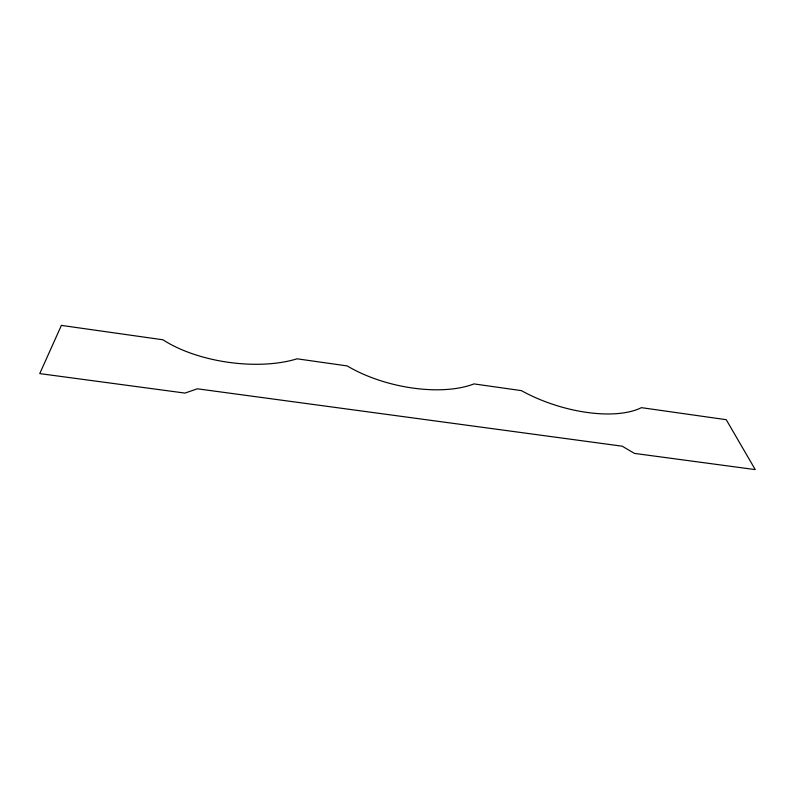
<?xml version="1.0" encoding="UTF-8"?>
<svg xmlns="http://www.w3.org/2000/svg" width="795" height="795" viewBox="0 0 795 795"><rect width="100%" height="100%" fill="white"/><g stroke="black" fill="none" stroke-linecap="round" stroke-linejoin="round"><path stroke-width="1.19" d="M61.394 325.394L39.75 373.6L184.967 393.088L197.369 388.805L622.207 446.194L634.44 453.398L755.25 469.607L726.232 419.69L641.416 407.656A89.666 39.919 17.2 0 1 521.401 390.633L473.979 383.906A91.286 42.393 12.9 0 1 347.216 365.929L297.082 358.813A95.132 44.013 8.2 0 1 162.975 339.793L61.394 325.394"/></g></svg>
